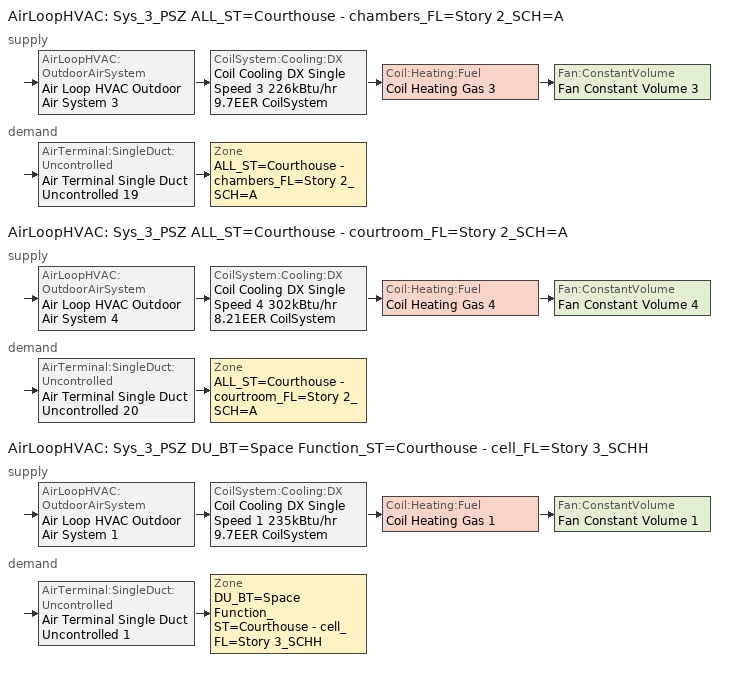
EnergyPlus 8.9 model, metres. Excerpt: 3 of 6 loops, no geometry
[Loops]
AirLoopHVAC 'Sys_3_PSZ ALL_ST=Courthouse - chambers_FL=Story 2_SCH=A'
 supply: AirLoopHVAC:OutdoorAirSystem 'Air Loop HVAC Outdoor Air System 3' > CoilSystem:Cooling:DX 'Coil Cooling DX Single Speed 3 226kBtu/hr 9.7EER CoilSystem' > Coil:Heating:Fuel 'Coil Heating Gas 3' > Fan:ConstantVolume 'Fan Constant Volume 3'
 demand: AirTerminal:SingleDuct:Uncontrolled 'Air Terminal Single Duct Uncontrolled 19' > Zone 'ALL_ST=Courthouse - chambers_FL=Story 2_SCH=A'
AirLoopHVAC 'Sys_3_PSZ ALL_ST=Courthouse - courtroom_FL=Story 2_SCH=A'
 supply: AirLoopHVAC:OutdoorAirSystem 'Air Loop HVAC Outdoor Air System 4' > CoilSystem:Cooling:DX 'Coil Cooling DX Single Speed 4 302kBtu/hr 8.21EER CoilSystem' > Coil:Heating:Fuel 'Coil Heating Gas 4' > Fan:ConstantVolume 'Fan Constant Volume 4'
 demand: AirTerminal:SingleDuct:Uncontrolled 'Air Terminal Single Duct Uncontrolled 20' > Zone 'ALL_ST=Courthouse - courtroom_FL=Story 2_SCH=A'
AirLoopHVAC 'Sys_3_PSZ DU_BT=Space Function_ST=Courthouse - cell_FL=Story 3_SCHH'
 supply: AirLoopHVAC:OutdoorAirSystem 'Air Loop HVAC Outdoor Air System 1' > CoilSystem:Cooling:DX 'Coil Cooling DX Single Speed 1 235kBtu/hr 9.7EER CoilSystem' > Coil:Heating:Fuel 'Coil Heating Gas 1' > Fan:ConstantVolume 'Fan Constant Volume 1'
 demand: AirTerminal:SingleDuct:Uncontrolled 'Air Terminal Single Duct Uncontrolled 1' > Zone 'DU_BT=Space Function_ST=Courthouse - cell_FL=Story 3_SCHH'
[ZoneControl:Thermostat] Control Object Type 1=ThermostatSetpoint:DualSetpoint
Name | Zone or ZoneList | Control Type Schedule | Control Name 1
ALL_ST=Courthouse - chambers_FL=Story 2_SCH=A Thermostat | ALL_ST=Courthouse - chambers_FL=Story 2_SCH=A | ALL_ST=Courthouse - chambers_FL=Story 2_SCH=A Thermostat Schedule | Space Function Courthouse - chambers Thermostat 3
ALL_ST=Courthouse - courtroom_FL=Story 2_SCH=A Thermostat | ALL_ST=Courthouse - courtroom_FL=Story 2_SCH=A | ALL_ST=Courthouse - courtroom_FL=Story 2_SCH=A Thermostat Schedule | Space Function Courthouse - courtroom Thermostat 3
DU_BT=Space Function_ST=Courthouse - cell_FL=Story 3_SCHH Thermostat | DU_BT=Space Function_ST=Courthouse - cell_FL=Story 3_SCHH | DU_BT=Space Function_ST=Courthouse - cell_FL=Story 3_SCHH Thermostat Schedule | Space Function Courthouse - cell Thermostat 3
[ThermostatSetpoint:DualSetpoint]
Name | Heating Setpoint Temperature Schedule | Cooling Setpoint Temperature Schedule
Space Function Courthouse - chambers Thermostat 3; Space Function Courthouse - courtroom Thermostat 3 | NECB-A-Thermostat Setpoint-Heating | NECB-A-Thermostat Setpoint-Cooling
Space Function Courthouse - cell Thermostat 3 | NECB-H-Thermostat Setpoint-Heating | NECB-H-Thermostat Setpoint-Cooling
[AirTerminal:SingleDuct:Uncontrolled] Availability Schedule=Always On Discrete; Maximum Air Flow Rate {m3/s}=AutoSize
Air Terminal Single Duct Uncontrolled 19; Air Terminal Single Duct Uncontrolled 20; Air Terminal Single Duct Uncontrolled 1
[Zone equipment]
ALL_ST=Courthouse - chambers_FL=Story 2_SCH=A: Air Terminal Single Duct Uncontrolled 19, Zone HVAC Baseboard Convective Water 19
ALL_ST=Courthouse - courtroom_FL=Story 2_SCH=A: Air Terminal Single Duct Uncontrolled 20, Zone HVAC Baseboard Convective Water 20
DU_BT=Space Function_ST=Courthouse - cell_FL=Story 3_SCHH: Air Terminal Single Duct Uncontrolled 1, Zone HVAC Baseboard Convective Water 1
[Sizing:Zone] Zone Cooling Design Supply Air Temperature Input Method=SupplyAirTemperature; Zone Cooling Design Supply Air Temperature {C}=13; Zone Cooling Design Supply Air Temperature Difference {deltaC}=11.11; Zone Heating Design Supply Air Temperature Input Method=SupplyAirTemperature; Zone Heating Design Supply Air Temperature {C}=43; Zone Heating Design Supply Air Temperature Difference {deltaC}=11.11; Zone Cooling Design Supply Air Humidity Ratio {kgWater/kgDryAir}=0.0085; Zone Heating Design Supply Air Humidity Ratio {kgWater/kgDryAir}=0.008; Zone Heating Sizing Factor=1.3; Zone Cooling Sizing Factor=1.1; Cooling Design Air Flow Method=DesignDay; Cooling Design Air Flow Rate {m3/s}=0; Cooling Minimum Air Flow per Zone Floor Area {m3/s-m2}=0.000762; Cooling Minimum Air Flow {m3/s}=0; Cooling Minimum Air Flow Fraction=0; Heating Design Air Flow Method=DesignDay; Heating Design Air Flow Rate {m3/s}=0; Heating Maximum Air Flow per Zone Floor Area {m3/s-m2}=0.002032; Heating Maximum Air Flow {m3/s}=0.141576; Heating Maximum Air Flow Fraction=0.3; Account for Dedicated Outdoor Air System=No
Name | Design Specification Outdoor Air Object | Design Specification Zone Air Distribution Object
ALL_ST=Courthouse - chambers_FL=Story 2_SCH=A | Space Function Courthouse - chambers Ventilation | ALL_ST=Courthouse - chambers_FL=Story 2_SCH=A Design Spec Zone Air Dist
ALL_ST=Courthouse - courtroom_FL=Story 2_SCH=A | Space Function Courthouse - courtroom Ventilation | ALL_ST=Courthouse - courtroom_FL=Story 2_SCH=A Design Spec Zone Air Dist
DU_BT=Space Function_ST=Courthouse - cell_FL=Story 3_SCHH | Space Function Courthouse - cell Ventilation | DU_BT=Space Function_ST=Courthouse - cell_FL=Story 3_SCHH Design Spec Zone Air Dist
[DesignSpecification:ZoneAirDistribution] Zone Air Distribution Effectiveness in Cooling Mode=1; Zone Air Distribution Effectiveness in Heating Mode=1
ALL_ST=Courthouse - chambers_FL=Story 2_SCH=A Design Spec Zone Air Dist; ALL_ST=Courthouse - courtroom_FL=Story 2_SCH=A Design Spec Zone Air Dist; DU_BT=Space Function_ST=Courthouse - cell_FL=Story 3_SCHH Design Spec Zone Air Dist
[Controller:MechanicalVentilation] Demand Controlled Ventilation=No; System Outdoor Air Method=ZoneSum
Name | Availability Schedule | Zone Name 1 | Design Specification Outdoor Air Object Name 1 | Design Specification Zone Air Distribution Object Name 1
Controller Mechanical Ventilation 3 | Sys_3_PSZ ALL_ST=Courthouse - chambers_FL=Story 2_SCH=A Occ Sch | ALL_ST=Courthouse - chambers_FL=Story 2_SCH=A | Space Function Courthouse - chambers Ventilation | ALL_ST=Courthouse - chambers_FL=Story 2_SCH=A Design Spec Zone Air Dist
Controller Mechanical Ventilation 4 | Sys_3_PSZ ALL_ST=Courthouse - courtroom_FL=Story 2_SCH=A Occ Sch | ALL_ST=Courthouse - courtroom_FL=Story 2_SCH=A | Space Function Courthouse - courtroom Ventilation | ALL_ST=Courthouse - courtroom_FL=Story 2_SCH=A Design Spec Zone Air Dist
Controller Mechanical Ventilation 1 | Sys_3_PSZ DU_BT=Space Function_ST=Courthouse - cell_FL=Story 3_SCHH Occ Sch | DU_BT=Space Function_ST=Courthouse - cell_FL=Story 3_SCHH | Space Function Courthouse - cell Ventilation | DU_BT=Space Function_ST=Courthouse - cell_FL=Story 3_SCHH Design Spec Zone Air Dist
[DesignSpecification:OutdoorAir] Outdoor Air Method=Sum; Outdoor Air Flow per Person {m3/s-person}=0; Outdoor Air Flow per Zone {m3/s}=0; Outdoor Air Flow Air Changes per Hour {1/hr}=0
Name | Outdoor Air Flow per Zone Floor Area {m3/s-m2}
Space Function Courthouse - chambers Ventilation | 0.0004318
Space Function Courthouse - courtroom Ventilation | 0.0020828
Space Function Courthouse - cell Ventilation | 0.0012446
[AirLoopHVAC] Design Supply Air Flow Rate {m3/s}=AutoSize
Sys_3_PSZ ALL_ST=Courthouse - chambers_FL=Story 2_SCH=A; Sys_3_PSZ ALL_ST=Courthouse - courtroom_FL=Story 2_SCH=A; Sys_3_PSZ DU_BT=Space Function_ST=Courthouse - cell_FL=Story 3_SCHH
[Sizing:System] Type of Load to Size On=Sensible; Design Outdoor Air Flow Rate {m3/s}=Autosize; Central Heating Maximum System Air Flow Ratio=1; Preheat Design Temperature {C}=7; Preheat Design Humidity Ratio {kgWater/kgDryAir}=0.008; Precool Design Temperature {C}=13; Precool Design Humidity Ratio {kgWater/kgDryAir}=0.008; Central Cooling Design Supply Air Temperature {C}=13; Central Heating Design Supply Air Temperature {C}=43; Type of Zone Sum to Use=NonCoincident; 100% Outdoor Air in Cooling=No; 100% Outdoor Air in Heating=No; Central Cooling Design Supply Air Humidity Ratio {kgWater/kgDryAir}=0.0085; Central Heating Design Supply Air Humidity Ratio {kgWater/kgDryAir}=0.008; Cooling Supply Air Flow Rate Method=DesignDay; Cooling Supply Air Flow Rate {m3/s}=0; Cooling Supply Air Flow Rate Per Floor Area {m3/s-m2}=0.00996765; Cooling Fraction of Autosized Cooling Supply Air Flow Rate=1; Cooling Supply Air Flow Rate Per Unit Cooling Capacity {m3/s-W}=3.94755e-05; Heating Supply Air Flow Rate Method=DesignDay; Heating Supply Air Flow Rate {m3/s}=0; Heating Supply Air Flow Rate Per Floor Area {m3/s-m2}=0.00996765; Heating Fraction of Autosized Heating Supply Air Flow Rate=1; Heating Fraction of Autosized Cooling Supply Air Flow Rate=1; Heating Supply Air Flow Rate Per Unit Heating Capacity {m3/s-W}=3.15882e-05; System Outdoor Air Method=ZoneSum; Zone Maximum Outdoor Air Fraction=1; Cooling Design Capacity Method=CoolingDesignCapacity; Cooling Design Capacity {W}=Autosize; Cooling Design Capacity Per Floor Area {W/m2}=234.7; Fraction of Autosized Cooling Design Capacity=1; Heating Design Capacity Method=HeatingDesignCapacity; Heating Design Capacity {W}=Autosize; Heating Design Capacity Per Floor Area {W/m2}=157; Fraction of Autosized Heating Design Capacity=1; Central Cooling Capacity Control Method=OnOff
Sys_3_PSZ ALL_ST=Courthouse - chambers_FL=Story 2_SCH=A; Sys_3_PSZ ALL_ST=Courthouse - courtroom_FL=Story 2_SCH=A; Sys_3_PSZ DU_BT=Space Function_ST=Courthouse - cell_FL=Story 3_SCHH
[Controller:OutdoorAir] Minimum Outdoor Air Flow Rate {m3/s}=Autosize; Maximum Outdoor Air Flow Rate {m3/s}=Autosize; Economizer Control Type=DifferentialEnthalpy; Economizer Control Action Type=ModulateFlow; Lockout Type=NoLockout; Minimum Limit Type=FixedMinimum; High Humidity Control=No; Control High Indoor Humidity Based on Outdoor Humidity Ratio=Yes
Name | Minimum Outdoor Air Schedule | Mechanical Ventilation Controller | Heat Recovery Bypass Control Type
Controller Outdoor Air 3 | Sys_3_PSZ ALL_ST=Courthouse - chambers_FL=Story 2_SCH=A Occ Sch | Controller Mechanical Ventilation 3 | BypassWhenWithinEconomizerLimits
Controller Outdoor Air 4 | Sys_3_PSZ ALL_ST=Courthouse - courtroom_FL=Story 2_SCH=A Occ Sch | Controller Mechanical Ventilation 4 | BypassWhenOAFlowGreaterThanMinimum
Controller Outdoor Air 1 | Sys_3_PSZ DU_BT=Space Function_ST=Courthouse - cell_FL=Story 3_SCHH Occ Sch | Controller Mechanical Ventilation 1 | BypassWhenOAFlowGreaterThanMinimum
[SetpointManager:MixedAir] Control Variable=Temperature
Node 132 OS Default SPM; Node 131 OS Default SPM; Node 130 OS Default SPM; Node 145 OS Default SPM; Node 144 OS Default SPM; Node 143 OS Default SPM; Node 35 OS Default SPM; Node 33 OS Default SPM; Node 32 OS Default SPM
[CoilSystem:Cooling:DX] Availability Schedule=Always On Discrete
Name | Cooling Coil
Coil Cooling DX Single Speed 3 226kBtu/hr 9.7EER CoilSystem | Coil Cooling DX Single Speed 3 226kBtu/hr 9.7EER
Coil Cooling DX Single Speed 4 302kBtu/hr 8.21EER CoilSystem | Coil Cooling DX Single Speed 4 302kBtu/hr 8.21EER
Coil Cooling DX Single Speed 1 235kBtu/hr 9.7EER CoilSystem | Coil Cooling DX Single Speed 1 235kBtu/hr 9.7EER
[Coil:Cooling:DX:SingleSpeed] Availability Schedule=Always On Discrete; Gross Rated Total Cooling Capacity {W}=Autosize; Gross Rated Sensible Heat Ratio=Autosize; Rated Air Flow Rate {m3/s}=Autosize; Rated Evaporator Fan Power Per Volume Flow Rate {W/(m3/s)}=773.3; Total Cooling Capacity Function of Temperature Curve=DXCOOL-NECB2011-REF-CAPFT; Total Cooling Capacity Function of Flow Fraction Curve=DXCOOL-NECB2011-REF-CAPFFLOW; Energy Input Ratio Function of Temperature Curve=DXCOOL-NECB2011-REF-COOLEIRFT; Energy Input Ratio Function of Flow Fraction Curve=DXCOOL-NECB2011-REF-COOLEIRFFLOW; Part Load Fraction Correlation Curve=DXCOOL-NECB2011-REF-COOLPLFFPLR; Condenser Type=AirCooled; Evaporative Condenser Effectiveness=0; Evaporative Condenser Air Flow Rate {m3/s}=Autosize; Evaporative Condenser Pump Rated Power Consumption {W}=Autosize; Crankcase Heater Capacity {W}=0; Maximum Outdoor Dry-Bulb Temperature for Crankcase Heater Operation {C}=0; Basin Heater Capacity {W/K}=0; Basin Heater Setpoint Temperature {C}=10
Name | Gross Rated Cooling COP {W/W}
Coil Cooling DX Single Speed 3 226kBtu/hr 9.7EER | 3.45036
Coil Cooling DX Single Speed 4 302kBtu/hr 8.21EER | 2.96939
Coil Cooling DX Single Speed 1 235kBtu/hr 9.7EER | 3.457
[Coil:Heating:Fuel] Availability Schedule=Always On Discrete; Fuel Type=NaturalGas; Burner Efficiency=0.81; Nominal Capacity {W}=AutoSize; Parasitic Electric Load {W}=0; Part Load Fraction Correlation Curve=FURNACE-EFFPLR-NECB2011; Parasitic Fuel Load {W}=0
Coil Heating Gas 3; Coil Heating Gas 4; Coil Heating Gas 1
[Fan:ConstantVolume] Fan Total Efficiency=0.39975; Pressure Rise {Pa}=640; Maximum Flow Rate {m3/s}=AutoSize; Motor Efficiency=0.615; Motor In Airstream Fraction=1
Name | Availability Schedule
Fan Constant Volume 3 | Sys_3_PSZ ALL_ST=Courthouse - chambers_FL=Story 2_SCH=A Occ Sch
Fan Constant Volume 4 | Sys_3_PSZ ALL_ST=Courthouse - courtroom_FL=Story 2_SCH=A Occ Sch
Fan Constant Volume 1 | Sys_3_PSZ DU_BT=Space Function_ST=Courthouse - cell_FL=Story 3_SCHH Occ Sch
[SetpointManager:SingleZone:Reheat] Control Variable=Temperature; Minimum Supply Air Temperature {C}=13; Maximum Supply Air Temperature {C}=43
Name | Control Zone
Setpoint Manager Single Zone Reheat 3 | ALL_ST=Courthouse - chambers_FL=Story 2_SCH=A
Setpoint Manager Single Zone Reheat 4 | ALL_ST=Courthouse - courtroom_FL=Story 2_SCH=A
Setpoint Manager Single Zone Reheat 1 | DU_BT=Space Function_ST=Courthouse - cell_FL=Story 3_SCHH
[HeatExchanger:AirToAir:SensibleAndLatent] Availability Schedule=Always On Discrete; Nominal Supply Air Flow Rate {m3/s}=Autosize; Sensible Effectiveness at 100% Heating Air Flow=0.5; Latent Effectiveness at 100% Heating Air Flow=0.5; Sensible Effectiveness at 75% Heating Air Flow=0.5; Latent Effectiveness at 75% Heating Air Flow=0.5; Sensible Effectiveness at 100% Cooling Air Flow=0.5; Latent Effectiveness at 100% Cooling Air Flow=0.5; Sensible Effectiveness at 75% Cooling Air Flow=0.5; Latent Effectiveness at 75% Cooling Air Flow=0.5; Supply Air Outlet Temperature Control=Yes; Heat Exchanger Type=Rotary; Frost Control Type=ExhaustOnly; Threshold Temperature {C}=-23.3; Initial Defrost Time Fraction=0.167; Rate of Defrost Time Fraction Increase {1/K}=1.44; Economizer Lockout=Yes
Name | Nominal Electric Power {W}
Sys_3_PSZ ALL_ST=Courthouse - courtroom_FL=Story 2_SCH=A ERV | 3786.02
Sys_3_PSZ DU_BT=Space Function_ST=Courthouse - cell_FL=Story 3_SCHH ERV | 1724.38
[SetpointManager:OutdoorAirPretreat] Control Variable=Temperature; Minimum Setpoint Temperature {C}=-99; Maximum Setpoint Temperature {C}=99; Minimum Setpoint Humidity Ratio {kgWater/kgDryAir}=1e-05; Maximum Setpoint Humidity Ratio {kgWater/kgDryAir}=1
Setpoint Manager Outdoor Air Pretreat 1; Setpoint Manager Outdoor Air Pretreat 2
[Schedule:Compact]
ALL_ST=Courthouse - chambers_FL=Story 2_SCH=A Thermostat Schedule; ALL_ST=Courthouse - courtroom_FL=Story 2_SCH=A Thermostat Schedule; DU_BT=Space Function_ST=Courthouse - cell_FL=Story 3_SCHH Thermostat Schedule: Through: 12/31, For: AllDays, Until: 24:00, 4
[Schedule:Day:Interval]
NECB-A-Thermostat Setpoint-Heating Sun|Hol Day; NECB-A-Thermostat Setpoint-Heating Sat Day: No, 24:00, 18
NECB-A-Thermostat Setpoint-Heating Default|Wkdy Day; NECB-A-Thermostat Setpoint-Heating Default: No, 06:00, 18, 07:00, 20, 21:00, 22, 24:00, 18
NECB-A-Thermostat Setpoint-Cooling Sun|Hol Day; NECB-A-Thermostat Setpoint-Cooling Sat Day: No, 24:00, 35
NECB-A-Thermostat Setpoint-Cooling Default|Wkdy Day; NECB-A-Thermostat Setpoint-Cooling Default: No, 06:00, 35, 21:00, 24, 24:00, 35
Sys_3_PSZ ALL_ST=Courthouse - chambers_FL=Story 2_SCH=A Occ Sch Sunday; Sys_3_PSZ ALL_ST=Courthouse - chambers_FL=Story 2_SCH=A Occ Sch Saturday; Sys_3_PSZ ALL_ST=Courthouse - courtroom_FL=Story 2_SCH=A Occ Sch Sunday; Sys_3_PSZ ALL_ST=Courthouse - courtroom_FL=Story 2_SCH=A Occ Sch Saturday: No, 24:00, 0
Sys_3_PSZ ALL_ST=Courthouse - chambers_FL=Story 2_SCH=A Occ Sch Monday; Sys_3_PSZ ALL_ST=Courthouse - chambers_FL=Story 2_SCH=A Occ Sch Tuesday; Sys_3_PSZ ALL_ST=Courthouse - chambers_FL=Story 2_SCH=A Occ Sch Wednesday; Sys_3_PSZ ALL_ST=Courthouse - chambers_FL=Story 2_SCH=A Occ Sch Thursday; Sys_3_PSZ ALL_ST=Courthouse - chambers_FL=Story 2_SCH=A Occ Sch Friday; Sys_3_PSZ ALL_ST=Courthouse - courtroom_FL=Story 2_SCH=A Occ Sch Monday; Sys_3_PSZ ALL_ST=Courthouse - courtroom_FL=Story 2_SCH=A Occ Sch Tuesday; Sys_3_PSZ ALL_ST=Courthouse - courtroom_FL=Story 2_SCH=A Occ Sch Wednesday; Sys_3_PSZ ALL_ST=Courthouse - courtroom_FL=Story 2_SCH=A Occ Sch Thursday; Sys_3_PSZ ALL_ST=Courthouse - courtroom_FL=Story 2_SCH=A Occ Sch Friday: No, 08:00, 0, 19:00, 1, 24:00, 0
Sys_3_PSZ ALL_ST=Courthouse - chambers_FL=Story 2_SCH=A Occ Sch Default; Sys_3_PSZ ALL_ST=Courthouse - chambers_FL=Story 2_SCH=A Occ Sch Summer Design Day; Sys_3_PSZ ALL_ST=Courthouse - chambers_FL=Story 2_SCH=A Occ Sch Winter Design Day; Sys_3_PSZ ALL_ST=Courthouse - courtroom_FL=Story 2_SCH=A Occ Sch Default; Sys_3_PSZ ALL_ST=Courthouse - courtroom_FL=Story 2_SCH=A Occ Sch Summer Design Day; Sys_3_PSZ ALL_ST=Courthouse - courtroom_FL=Story 2_SCH=A Occ Sch Winter Design Day; Sys_3_PSZ DU_BT=Space Function_ST=Courthouse - cell_FL=Story 3_SCHH Occ Sch Sunday; Sys_3_PSZ DU_BT=Space Function_ST=Courthouse - cell_FL=Story 3_SCHH Occ Sch Monday; Sys_3_PSZ DU_BT=Space Function_ST=Courthouse - cell_FL=Story 3_SCHH Occ Sch Tuesday; Sys_3_PSZ DU_BT=Space Function_ST=Courthouse - cell_FL=Story 3_SCHH Occ Sch Wednesday; Sys_3_PSZ DU_BT=Space Function_ST=Courthouse - cell_FL=Story 3_SCHH Occ Sch Thursday; Sys_3_PSZ DU_BT=Space Function_ST=Courthouse - cell_FL=Story 3_SCHH Occ Sch Friday; Sys_3_PSZ DU_BT=Space Function_ST=Courthouse - cell_FL=Story 3_SCHH Occ Sch Saturday; Sys_3_PSZ DU_BT=Space Function_ST=Courthouse - cell_FL=Story 3_SCHH Occ Sch Default; Sys_3_PSZ DU_BT=Space Function_ST=Courthouse - cell_FL=Story 3_SCHH Occ Sch Summer Design Day; Sys_3_PSZ DU_BT=Space Function_ST=Courthouse - cell_FL=Story 3_SCHH Occ Sch Winter Design Day: No, 24:00, 1
NECB-H-Thermostat Setpoint-Heating Sun|Hol Day; NECB-H-Thermostat Setpoint-Heating Default|Wkdy Day; NECB-H-Thermostat Setpoint-Heating Sat Day; NECB-H-Thermostat Setpoint-Heating Default: No, 01:00, 22, 07:00, 18, 08:00, 20, 24:00, 22
NECB-H-Thermostat Setpoint-Cooling Sun|Hol Day; NECB-H-Thermostat Setpoint-Cooling Default|Wkdy Day; NECB-H-Thermostat Setpoint-Cooling Sat Day; NECB-H-Thermostat Setpoint-Cooling Default: No, 24:00, 24
[Schedule:Week:Daily]
NECB-A-Thermostat Setpoint-Heating Week Rule - Jan1-Dec31: NECB-A-Thermostat Setpoint-Heating Sun|Hol Day, NECB-A-Thermostat Setpoint-Heating Default|Wkdy Day, NECB-A-Thermostat Setpoint-Heating Default|Wkdy Day, NECB-A-Thermostat Setpoint-Heating Default|Wkdy Day, NECB-A-Thermostat Setpoint-Heating Default|Wkdy Day, NECB-A-Thermostat Setpoint-Heating Default|Wkdy Day, NECB-A-Thermostat Setpoint-Heating Sat Day, NECB-A-Thermostat Setpoint-Heating Default, NECB-A-Thermostat Setpoint-Heating Default, NECB-A-Thermostat Setpoint-Heating Default, NECB-A-Thermostat Setpoint-Heating Default, NECB-A-Thermostat Setpoint-Heating Default
NECB-A-Thermostat Setpoint-Cooling Week Rule - Jan1-Dec31: NECB-A-Thermostat Setpoint-Cooling Sun|Hol Day, NECB-A-Thermostat Setpoint-Cooling Default|Wkdy Day, NECB-A-Thermostat Setpoint-Cooling Default|Wkdy Day, NECB-A-Thermostat Setpoint-Cooling Default|Wkdy Day, NECB-A-Thermostat Setpoint-Cooling Default|Wkdy Day, NECB-A-Thermostat Setpoint-Cooling Default|Wkdy Day, NECB-A-Thermostat Setpoint-Cooling Sat Day, NECB-A-Thermostat Setpoint-Cooling Default, NECB-A-Thermostat Setpoint-Cooling Default, NECB-A-Thermostat Setpoint-Cooling Default, NECB-A-Thermostat Setpoint-Cooling Default, NECB-A-Thermostat Setpoint-Cooling Default
Sys_3_PSZ ALL_ST=Courthouse - chambers_FL=Story 2_SCH=A Occ Sch Week Rule - Jan1-Dec31: Sys_3_PSZ ALL_ST=Courthouse - chambers_FL=Story 2_SCH=A Occ Sch Sunday, Sys_3_PSZ ALL_ST=Courthouse - chambers_FL=Story 2_SCH=A Occ Sch Monday, Sys_3_PSZ ALL_ST=Courthouse - chambers_FL=Story 2_SCH=A Occ Sch Tuesday, Sys_3_PSZ ALL_ST=Courthouse - chambers_FL=Story 2_SCH=A Occ Sch Wednesday, Sys_3_PSZ ALL_ST=Courthouse - chambers_FL=Story 2_SCH=A Occ Sch Thursday, Sys_3_PSZ ALL_ST=Courthouse - chambers_FL=Story 2_SCH=A Occ Sch Friday, Sys_3_PSZ ALL_ST=Courthouse - chambers_FL=Story 2_SCH=A Occ Sch Saturday, Sys_3_PSZ ALL_ST=Courthouse - chambers_FL=Story 2_SCH=A Occ Sch Default, Sys_3_PSZ ALL_ST=Courthouse - chambers_FL=Story 2_SCH=A Occ Sch Summer Design Day, Sys_3_PSZ ALL_ST=Courthouse - chambers_FL=Story 2_SCH=A Occ Sch Winter Design Day, Sys_3_PSZ ALL_ST=Courthouse - chambers_FL=Story 2_SCH=A Occ Sch Default, Sys_3_PSZ ALL_ST=Courthouse - chambers_FL=Story 2_SCH=A Occ Sch Default
Sys_3_PSZ ALL_ST=Courthouse - courtroom_FL=Story 2_SCH=A Occ Sch Week Rule - Jan1-Dec31: Sys_3_PSZ ALL_ST=Courthouse - courtroom_FL=Story 2_SCH=A Occ Sch Sunday, Sys_3_PSZ ALL_ST=Courthouse - courtroom_FL=Story 2_SCH=A Occ Sch Monday, Sys_3_PSZ ALL_ST=Courthouse - courtroom_FL=Story 2_SCH=A Occ Sch Tuesday, Sys_3_PSZ ALL_ST=Courthouse - courtroom_FL=Story 2_SCH=A Occ Sch Wednesday, Sys_3_PSZ ALL_ST=Courthouse - courtroom_FL=Story 2_SCH=A Occ Sch Thursday, Sys_3_PSZ ALL_ST=Courthouse - courtroom_FL=Story 2_SCH=A Occ Sch Friday, Sys_3_PSZ ALL_ST=Courthouse - courtroom_FL=Story 2_SCH=A Occ Sch Saturday, Sys_3_PSZ ALL_ST=Courthouse - courtroom_FL=Story 2_SCH=A Occ Sch Default, Sys_3_PSZ ALL_ST=Courthouse - courtroom_FL=Story 2_SCH=A Occ Sch Summer Design Day, Sys_3_PSZ ALL_ST=Courthouse - courtroom_FL=Story 2_SCH=A Occ Sch Winter Design Day, Sys_3_PSZ ALL_ST=Courthouse - courtroom_FL=Story 2_SCH=A Occ Sch Default, Sys_3_PSZ ALL_ST=Courthouse - courtroom_FL=Story 2_SCH=A Occ Sch Default
NECB-H-Thermostat Setpoint-Heating Week Rule - Jan1-Dec31: NECB-H-Thermostat Setpoint-Heating Sun|Hol Day, NECB-H-Thermostat Setpoint-Heating Default|Wkdy Day, NECB-H-Thermostat Setpoint-Heating Default|Wkdy Day, NECB-H-Thermostat Setpoint-Heating Default|Wkdy Day, NECB-H-Thermostat Setpoint-Heating Default|Wkdy Day, NECB-H-Thermostat Setpoint-Heating Default|Wkdy Day, NECB-H-Thermostat Setpoint-Heating Sat Day, NECB-H-Thermostat Setpoint-Heating Default, NECB-H-Thermostat Setpoint-Heating Default, NECB-H-Thermostat Setpoint-Heating Default, NECB-H-Thermostat Setpoint-Heating Default, NECB-H-Thermostat Setpoint-Heating Default
NECB-H-Thermostat Setpoint-Cooling Week Rule - Jan1-Dec31: NECB-H-Thermostat Setpoint-Cooling Sun|Hol Day, NECB-H-Thermostat Setpoint-Cooling Default|Wkdy Day, NECB-H-Thermostat Setpoint-Cooling Default|Wkdy Day, NECB-H-Thermostat Setpoint-Cooling Default|Wkdy Day, NECB-H-Thermostat Setpoint-Cooling Default|Wkdy Day, NECB-H-Thermostat Setpoint-Cooling Default|Wkdy Day, NECB-H-Thermostat Setpoint-Cooling Sat Day, NECB-H-Thermostat Setpoint-Cooling Default, NECB-H-Thermostat Setpoint-Cooling Default, NECB-H-Thermostat Setpoint-Cooling Default, NECB-H-Thermostat Setpoint-Cooling Default, NECB-H-Thermostat Setpoint-Cooling Default
Sys_3_PSZ DU_BT=Space Function_ST=Courthouse - cell_FL=Story 3_SCHH Occ Sch Week Rule - Jan1-Dec31: Sys_3_PSZ DU_BT=Space Function_ST=Courthouse - cell_FL=Story 3_SCHH Occ Sch Sunday, Sys_3_PSZ DU_BT=Space Function_ST=Courthouse - cell_FL=Story 3_SCHH Occ Sch Monday, Sys_3_PSZ DU_BT=Space Function_ST=Courthouse - cell_FL=Story 3_SCHH Occ Sch Tuesday, Sys_3_PSZ DU_BT=Space Function_ST=Courthouse - cell_FL=Story 3_SCHH Occ Sch Wednesday, Sys_3_PSZ DU_BT=Space Function_ST=Courthouse - cell_FL=Story 3_SCHH Occ Sch Thursday, Sys_3_PSZ DU_BT=Space Function_ST=Courthouse - cell_FL=Story 3_SCHH Occ Sch Friday, Sys_3_PSZ DU_BT=Space Function_ST=Courthouse - cell_FL=Story 3_SCHH Occ Sch Saturday, Sys_3_PSZ DU_BT=Space Function_ST=Courthouse - cell_FL=Story 3_SCHH Occ Sch Default, Sys_3_PSZ DU_BT=Space Function_ST=Courthouse - cell_FL=Story 3_SCHH Occ Sch Summer Design Day, Sys_3_PSZ DU_BT=Space Function_ST=Courthouse - cell_FL=Story 3_SCHH Occ Sch Winter Design Day, Sys_3_PSZ DU_BT=Space Function_ST=Courthouse - cell_FL=Story 3_SCHH Occ Sch Default, Sys_3_PSZ DU_BT=Space Function_ST=Courthouse - cell_FL=Story 3_SCHH Occ Sch Default
[Schedule:Year]
NECB-A-Thermostat Setpoint-Heating: NECB-A-Thermostat Setpoint-Heating Week Rule - Jan1-Dec31, 1, 1, 12, 31
NECB-A-Thermostat Setpoint-Cooling: NECB-A-Thermostat Setpoint-Cooling Week Rule - Jan1-Dec31, 1, 1, 12, 31
Sys_3_PSZ ALL_ST=Courthouse - chambers_FL=Story 2_SCH=A Occ Sch: Sys_3_PSZ ALL_ST=Courthouse - chambers_FL=Story 2_SCH=A Occ Sch Week Rule - Jan1-Dec31, 1, 1, 12, 31
Sys_3_PSZ ALL_ST=Courthouse - courtroom_FL=Story 2_SCH=A Occ Sch: Sys_3_PSZ ALL_ST=Courthouse - courtroom_FL=Story 2_SCH=A Occ Sch Week Rule - Jan1-Dec31, 1, 1, 12, 31
NECB-H-Thermostat Setpoint-Heating: NECB-H-Thermostat Setpoint-Heating Week Rule - Jan1-Dec31, 1, 1, 12, 31
NECB-H-Thermostat Setpoint-Cooling: NECB-H-Thermostat Setpoint-Cooling Week Rule - Jan1-Dec31, 1, 1, 12, 31
Sys_3_PSZ DU_BT=Space Function_ST=Courthouse - cell_FL=Story 3_SCHH Occ Sch: Sys_3_PSZ DU_BT=Space Function_ST=Courthouse - cell_FL=Story 3_SCHH Occ Sch Week Rule - Jan1-Dec31, 1, 1, 12, 31
[Schedule:Constant]
Always On Discrete: Hourly Value=1
[Curve:Biquadratic] Minimum Value of x {BasedOnField A2}=13; Maximum Value of x {BasedOnField A2}=24; Minimum Value of y {BasedOnField A3}=24; Maximum Value of y {BasedOnField A3}=46
Name | Coefficient1 Constant | Coefficient2 x | Coefficient3 x**2 | Coefficient4 y | Coefficient5 y**2 | Coefficient6 x*y
DXCOOL-NECB2011-REF-CAPFT | 0.867905 | 0.0142459 | 0.00055436 | -0.0075575 | 3.3e-05 | -0.0001918
DXCOOL-NECB2011-REF-COOLEIRFT | 0.116936 | 0.0284933 | -0.0004112 | 0.0214108 | 0.00016103 | -0.0006791
[Curve:Quadratic] Coefficient1 Constant=1; Coefficient2 x=0; Coefficient3 x**2=0; Minimum Value of x {BasedOnField A2}=0; Maximum Value of x {BasedOnField A2}=1
DXCOOL-NECB2011-REF-CAPFFLOW; DXCOOL-NECB2011-REF-COOLEIRFFLOW
[Curve:Cubic] Maximum Value of x {BasedOnField A2}=1
Name | Coefficient1 Constant | Coefficient2 x | Coefficient3 x**2 | Coefficient4 x**3 | Minimum Value of x {BasedOnField A2}
DXCOOL-NECB2011-REF-COOLPLFFPLR | 0.0277 | 4.9151 | -8.184 | 4.2702 | 0.7
FURNACE-EFFPLR-NECB2011 | 0.7277 | 1.0667 | -1.5174 | 0.7282 | 0
